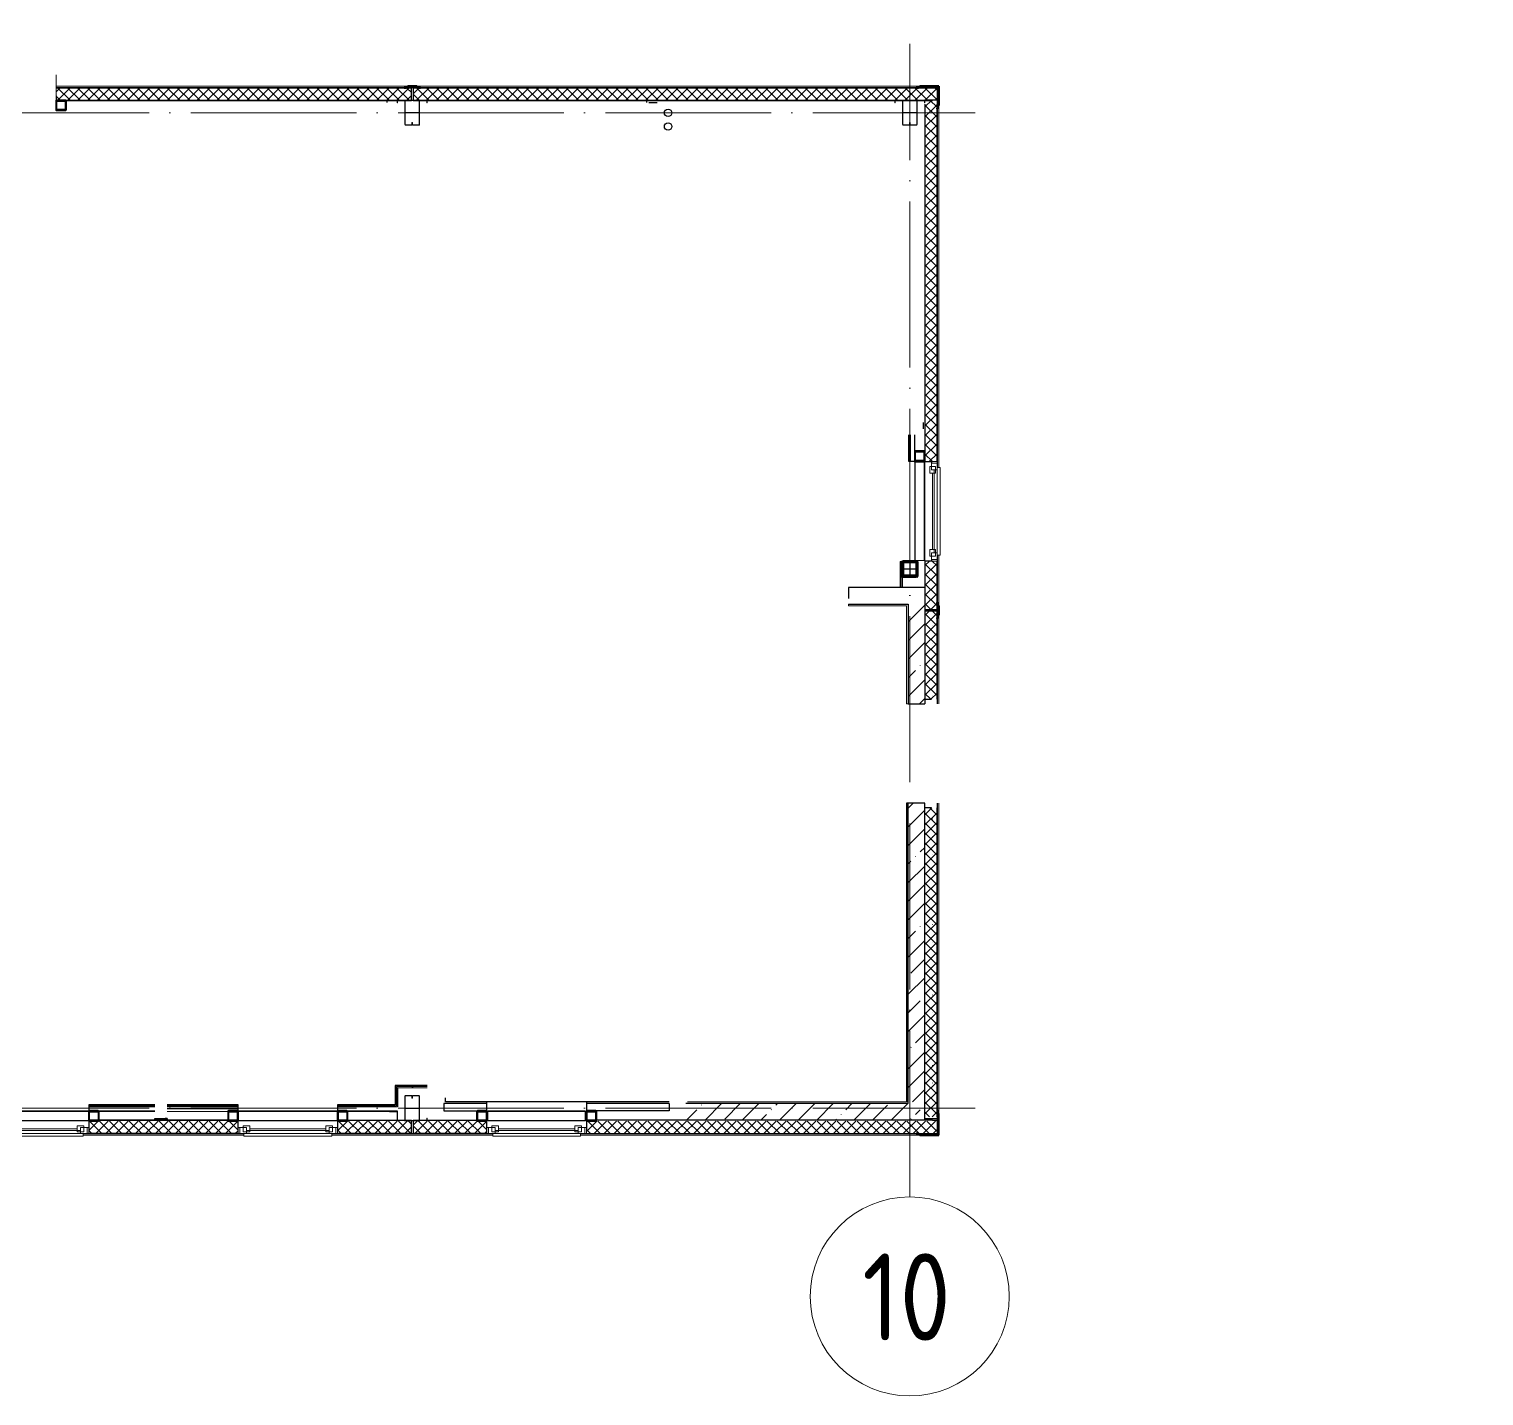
# Model space of a CAD drawing. Header units: millimetres. Extents: x -506865 to 151167, y -255180 to 83543.
# Drawn here: x 133624 to 151167, y -12915 to 3565 of the extents above; entities that cross this region are included whole.
import ezdxf

# ---------------------------------------------------------------- set-up
doc = ezdxf.new("R2010")
doc.units = ezdxf.units.MM
doc.linetypes.add('_ШПТ__20_т__2_5__Линия сетки', pattern=[25, 20, -2.5, 0, -2.5])
doc.linetypes.add('GOST2.303 5', pattern=[24, 20, -1.5, 1, -1.5])
doc.layers.add('Вспомогательные', color=6, linetype='Continuous', plot=False)
for name, color, linetype, lineweight, true_color in [('Каркас несущий', 7, 'Continuous', 18, 0x800040), ('Каркас_Импост', 7, 'Continuous', 9, 0x0080c0), ('Линии', 7, 'Continuous', 9, 0x00a600), ('Несущие колонны', 7, 'Continuous', 18, 0x800040), ('Окна', 7, 'Continuous', 9, 0x0080c0), ('Отлив', 7, 'Continuous', 9, 0x008080), ('Скрытые грани', 7, 'Continuous', 18, 0x800040)]:
    doc.layers.add(name, color=color, linetype=linetype, lineweight=lineweight, true_color=true_color)
for name, color, linetype, lineweight in [('Обобщенные модели', 7, 'Continuous', 18), ('Оси', 7, 'Continuous', 9), ('Размерные', 45, 'Continuous', 15), ('Стены разрез', 7, 'Continuous', 30), ('Стены штриховка', 7, 'Continuous', 30), ('Текстовые примечания', 7, 'Continuous', 9)]:
    doc.layers.add(name, color=color, linetype=linetype, lineweight=lineweight)
doc.layers.add('размерные линии', color=7, linetype='Continuous')
doc.layers.add('фундаменты кж', color=7, linetype='Continuous')
doc.styles.add('GOST Common', font='', dxfattribs={"width": 0.9, "height": 350})
doc.styles.add('GOST Common_2', font='', dxfattribs={"width": 0.9, "height": 125})
doc.styles.add('GOST Common_B', font='', dxfattribs={"width": 0.9, "height": 125})
doc.styles.get('GOST Common').set_extended_font_data('GOST Common')
doc.styles.get('GOST Common_2').set_extended_font_data('GOST Common')
doc.styles.get('GOST Common_B').set_extended_font_data('GOST Common', bold=True)
pattern_1 = [(45, (99298.68, -9443.8), (-106.066, 106.066), [])]
pattern_2 = [(45, (99298.68, -9443.8), (-60.10408, 60.10408), []), (135, (99298.68, -9443.8), (-60.10408, -60.10408), [])]
pattern_3 = [(45, (99243.68, -9418.8), (-60.10408, 60.10408), []), (135, (99243.68, -9418.8), (-60.10408, -60.10408), [])]
pattern_4 = [(45, (99243.68, -9473.8), (-60.10408, 60.10408), []), (135, (99243.68, -9473.8), (-60.10408, -60.10408), [])]
pattern_5 = [(45, (99243.68, -9473.8), (-106.066, 106.066), [])]
pattern_6 = [(45, (99249.68, -9370.8), (-106.066, 106.066), [])]
pattern_7 = [(45, (0, 0), (-106.066, 106.066), [])]

# ---------------------------------------------------------------- blocks, each defined once
blk = doc.blocks.new('102_Окно_1Створка_Ф_ГОСТ23166-99 - 1160х1750_1170_h-1445330-_О__L1_0_000_')
at = {"layer": 'Каркас_Импост', "color": 7, "lineweight": 18}
for p, q in [((-638.1, 475), (-638.1, 405)), ((-638.1, 475), (-603.1, 475)), ((-638.1, 405), (-603.1, 405)), ((-618.1, 475), (-538.1, 475)), ((-618.1, 405), (-618.1, 475)), ((-618.1, 475), (-538.1, 475)), ((-618.1, 405), (-618.1, 475)), ((-538.1, 405), (-618.1, 405)), ((-578.1, 405), (-618.1, 405)), ((-578.1, 385), (-578.1, 455)), ((-578.1, 455), (-498.1, 455)), ((-498.1, 385), (-578.1, 385)), ((-538.1, 475), (-538.1, 405)), ((-538.1, 475), (-538.1, 455)), ((-538.1, 440), (461.9, 440)), ((-498.1, 455), (-498.1, 385)), ((-498.1, 420), (421.9, 420)), ((421.9, 455), (421.9, 385)), ((501.9, 455), (421.9, 455)), ((421.9, 385), (501.9, 385)), ((541.9, 475), (461.9, 475)), ((461.9, 475), (461.9, 405)), ((461.9, 475), (461.9, 455)), ((541.9, 475), (461.9, 475)), ((461.9, 405), (541.9, 405)), ((501.9, 385), (501.9, 455)), ((541.9, 405), (501.9, 405)), ((561.9, 475), (526.9, 475)), ((561.9, 405), (526.9, 405)), ((541.9, 405), (541.9, 475)), ((541.9, 405), (541.9, 475)), ((561.9, 475), (561.9, 405))]:
    blk.add_line(p, q, dxfattribs=at)
at = {"layer": 'Отлив', "color": 7}
for p, q in [((491.9, 510), (-568.1, 510)), ((-568.1, 510), (-568.1, 475)), ((-568.1, 475), (491.9, 475)), ((491.9, 475), (491.9, 510))]:
    blk.add_line(p, q, dxfattribs=at)
blk = doc.blocks.new('243_КолоннаНесущая_Труба_ГОСТ 30245-2003 - 120x120x5-1251786-_О__L1_0_000_')
at = {"layer": 'Несущие колонны', "color": 7, "lineweight": 40}
for p, q in [((-60, 51), (-60, -51)), ((-55, -51), (-55, 51)), ((51, 60), (-51, 60)), ((-51, 55), (51, 55)), ((55, 51), (55, -51)), ((60, -51), (60, 51)), ((51, -55), (-51, -55)), ((-51, -60), (51, -60))]:
    blk.add_line(p, q, dxfattribs=at)
for centre, radius, start, end in [((-51, 51), 9, 90, 180), ((-51, 51), 4, 90, 180), ((51, 51), 9, 0, 90), ((51, 51), 4, 0, 90), ((-51, -51), 9, 180, 270), ((-51, -51), 4, 180, 270), ((51, -51), 9, 270, 360), ((51, -51), 4, 270, 0)]:
    blk.add_arc(centre, radius, start, end, dxfattribs=at)
blk = doc.blocks.new('243_КолоннаНесущая_Труба_ГОСТ 30245-2003 - 120x120x5-1170525-_О__L1_0_000_')
at = {"layer": 'Несущие колонны', "color": 7, "lineweight": 40}
for p, q in [((-60, 51), (-60, -51)), ((-55, -51), (-55, 51)), ((51, 60), (-51, 60)), ((-51, 55), (51, 55)), ((55, 51), (55, -51)), ((60, -51), (60, 51)), ((51, -55), (-51, -55)), ((-51, -60), (51, -60))]:
    blk.add_line(p, q, dxfattribs=at)
for centre, radius, start, end in [((-51, 51), 9, 90, 180), ((-51, 51), 4, 90, 180), ((51, 51), 9, 0, 90), ((51, 51), 4, 0, 90), ((-51, -51), 9, 180, 270), ((-51, -51), 4, 180, 270), ((51, -51), 9, 270, 360), ((51, -51), 4, 270, 0)]:
    blk.add_arc(centre, radius, start, end, dxfattribs=at)
blk = doc.blocks.new('253_Балка_Труба_ГОСТ 30245-2003 - 120x120x5-1251540-_О__L1_0_000_')
at = {"layer": 'Каркас несущий', "color": 7}
for p, q in [((622, 60), (-552, 60)), ((-552, 51), (-552, 60)), ((-552, -51), (-552, 51)), ((622, 60), (622, 51)), ((622, 51), (622, -51)), ((-552, -60), (-552, -51)), ((-552, -60), (622, -60)), ((622, -51), (622, -60))]:
    blk.add_line(p, q, dxfattribs=at)
at = {"layer": 'Скрытые грани', "color": 7}
for p, q in [((-552, 55), (622, 55)), ((-552, -55), (622, -55))]:
    blk.add_line(p, q, dxfattribs=at)
blk = doc.blocks.new('253_Балка_Труба_ГОСТ 30245-2003 - 120x120x5-1324223-_О__L1_0_000_')
at = {"layer": 'Каркас несущий', "color": 7}
for p, q in [((592, 60), (-592, 60)), ((-592, 51), (-592, 60)), ((-592, -51), (-592, 51)), ((592, 60), (592, 51)), ((592, 51), (592, -51)), ((-592, -60), (-592, -51)), ((-592, -60), (592, -60)), ((592, -51), (592, -60))]:
    blk.add_line(p, q, dxfattribs=at)
at = {"layer": 'Скрытые грани', "color": 7}
for p, q in [((-592, 55), (592, 55)), ((-592, -55), (592, -55))]:
    blk.add_line(p, q, dxfattribs=at)
blk = doc.blocks.new('243_КолоннаНесущая_Труба_ГОСТ 30245-2003 - 120x120x5-V6-_О__L1_0_000_')
at = {"layer": 'Несущие колонны', "color": 7, "lineweight": 40}
for p, q in [((-60, 51), (-60, -51)), ((-55, -51), (-55, 51)), ((51, 60), (-51, 60)), ((-51, 55), (51, 55)), ((55, 51), (55, -51)), ((60, -51), (60, 51)), ((51, -55), (-51, -55)), ((-51, -60), (51, -60))]:
    blk.add_line(p, q, dxfattribs=at)
for centre, radius, start, end in [((-51, 51), 9, 90, 180), ((-51, 51), 4, 90, 180), ((51, 51), 9, 0, 90), ((51, 51), 4, 0, 90), ((-51, -51), 9, 180, 270), ((-51, -51), 4, 180, 270), ((51, -51), 4, 270, 0), ((51, -51), 9, 270, 360)]:
    blk.add_arc(centre, radius, start, end, dxfattribs=at)
blk = doc.blocks.new('190_ФЭ_Стена_Стык вертикальный - ФЭ-C1_110-1292974-_О__L1_0_000_')
at = {"layer": 'Обобщенные модели', "lineweight": 9}
h = blk.add_hatch(dxfattribs=at)
h.set_pattern_fill('FP_6', color=256, style=0, pattern_type=2)
h.set_pattern_definition(pattern_7)
h.paths.add_polyline_path([(45278, 5902), (45278, 5928), (45295, 5945), (45295, 6055), (45278, 6072), (45277, 6072), (45294, 6055), (45294, 5945), (45277, 5928), (45277, 5903)], flags=0)
h.paths.add_polyline_path([(45275, 5902), (45276, 5903), (45275, 5912)], flags=0)
at = {"layer": 'Обобщенные модели', "lineweight": 40}
for p, q in [((45278, 6098), (45275, 6098)), ((45275, 6098), (45275, 6088)), ((45275, 6088), (45276, 6088)), ((45276, 6088), (45276, 6097)), ((45276, 6097), (45277, 6097)), ((45277, 6097), (45277, 6072)), ((45277, 6072), (45294, 6055)), ((45278, 6072), (45278, 6098)), ((45295, 6055), (45278, 6072)), ((45294, 6055), (45294, 5945)), ((45295, 5945), (45295, 6055)), ((45276, 5912), (45275, 5912)), ((45275, 5912), (45275, 5902)), ((45275, 5902), (45278, 5902)), ((45276, 5903), (45276, 5912)), ((45277, 5903), (45276, 5903)), ((45294, 5945), (45277, 5928)), ((45277, 5928), (45277, 5903)), ((45278, 5928), (45295, 5945)), ((45278, 5902), (45278, 5928))]:
    blk.add_line(p, q, dxfattribs=at)
blk = doc.blocks.new('190_ФЭ_Стена_Стык вертикальный - ФЭ-C1_110-V8-_О__L1_0_000_')
at = {"layer": 'Обобщенные модели', "lineweight": 9}
h = blk.add_hatch(dxfattribs=at)
h.set_pattern_fill('FP_7', color=256, style=0, pattern_type=2)
h.set_pattern_definition(pattern_7)
h.paths.add_polyline_path([(39097, 12277), (39098, 12278), (39072, 12278), (39055, 12295), (38945, 12295), (38928, 12278), (38928, 12277), (38945, 12294), (39055, 12294), (39072, 12277)], flags=0)
at = {"layer": 'Обобщенные модели', "lineweight": 40}
for p, q in [((38945, 12295), (38928, 12278)), ((38928, 12277), (38945, 12294)), ((39055, 12295), (38945, 12295)), ((38945, 12294), (39055, 12294)), ((39072, 12278), (39055, 12295)), ((39055, 12294), (39072, 12277)), ((38928, 12278), (38902, 12278)), ((38902, 12278), (38902, 12275)), ((38902, 12275), (38912, 12275)), ((38903, 12276), (38903, 12277)), ((38903, 12277), (38928, 12277)), ((38912, 12276), (38903, 12276)), ((38912, 12275), (38912, 12276)), ((39098, 12278), (39072, 12278)), ((39072, 12277), (39097, 12277)), ((39097, 12276), (39088, 12276)), ((39088, 12276), (39088, 12275)), ((39088, 12275), (39098, 12275)), ((39097, 12277), (39097, 12276)), ((39098, 12275), (39098, 12278))]:
    blk.add_line(p, q, dxfattribs=at)
blk = doc.blocks.new('190_ФЭ_Стена_Стык угловой внешний фигурный - ФЭ-У1_230х230-1304173-_О__L1_0_000_')
at = {"layer": 'Обобщенные модели', "lineweight": 9}
h = blk.add_hatch(dxfattribs=at)
h.set_pattern_fill('FP_4', color=256, style=0, pattern_type=2)
h.set_pattern_definition(pattern_7)
h.paths.add_polyline_path([(45278, 12022), (45278, 12048), (45295, 12065), (45295, 12295), (45065, 12295), (45048, 12278), (45048, 12277), (45065, 12294), (45294, 12294), (45294, 12065), (45277, 12048), (45277, 12023)], flags=0)
h.paths.add_polyline_path([(45275, 12022), (45276, 12023), (45275, 12032)], flags=0)
at = {"layer": 'Обобщенные модели', "lineweight": 40}
for p, q in [((45065, 12295), (45048, 12278)), ((45048, 12277), (45065, 12294)), ((45295, 12295), (45065, 12295)), ((45065, 12294), (45294, 12294)), ((45294, 12294), (45294, 12065)), ((45295, 12065), (45295, 12295)), ((45048, 12278), (45022, 12278)), ((45022, 12278), (45022, 12275)), ((45022, 12275), (45032, 12275)), ((45023, 12276), (45023, 12277)), ((45023, 12277), (45048, 12277)), ((45032, 12276), (45023, 12276)), ((45032, 12275), (45032, 12276)), ((45276, 12032), (45275, 12032)), ((45275, 12032), (45275, 12022)), ((45275, 12022), (45278, 12022)), ((45276, 12023), (45276, 12032)), ((45277, 12023), (45276, 12023)), ((45294, 12065), (45277, 12048)), ((45277, 12048), (45277, 12023)), ((45278, 12048), (45295, 12065)), ((45278, 12022), (45278, 12048))]:
    blk.add_line(p, q, dxfattribs=at)
blk = doc.blocks.new('190_ФЭ_Стена_Стык угловой внешний фигурный - ФЭ-У1_230х230-1304566-_О__L1_0_000_')
at = {"layer": 'Обобщенные модели', "lineweight": 9}
h = blk.add_hatch(dxfattribs=at)
h.set_pattern_fill('FP_4', color=256, style=0, pattern_type=2)
h.set_pattern_definition(pattern_7)
h.paths.add_polyline_path([(45065, -295), (45295, -295), (45295, -65), (45278, -48), (45277, -48), (45294, -65), (45294, -294), (45065, -294), (45048, -277), (45048, -278)], flags=0)
at = {"layer": 'Обобщенные модели', "lineweight": 40}
for p, q in [((45278, -22), (45275, -22)), ((45275, -22), (45275, -32)), ((45275, -32), (45276, -32)), ((45276, -32), (45276, -23)), ((45276, -23), (45277, -23)), ((45277, -23), (45277, -48)), ((45277, -48), (45294, -65)), ((45278, -48), (45278, -22)), ((45295, -65), (45278, -48)), ((45294, -65), (45294, -294)), ((45295, -295), (45295, -65)), ((45032, -275), (45022, -275)), ((45022, -275), (45022, -278)), ((45022, -278), (45048, -278)), ((45023, -277), (45023, -276)), ((45023, -276), (45032, -276)), ((45048, -277), (45023, -277)), ((45032, -276), (45032, -275)), ((45065, -294), (45048, -277)), ((45048, -278), (45065, -295)), ((45294, -294), (45065, -294)), ((45065, -295), (45295, -295))]:
    blk.add_line(p, q, dxfattribs=at)
blk = doc.blocks.new('Ось сетки - Круг_Ø8 мм-6577-_О__L1_0_000_')
at = {"layer": 'Оси', "lineweight": 20}
for start, end in [(360, 180), (180, 360)]:
    blk.add_arc((0, 0), 4, start, end, dxfattribs=at)
blk = doc.blocks.new('к4')
at = {"color": 0, "linetype": 'GOST2.303 5', "lineweight": 25, "ltscale": 150}
for p, q in [((4150606, 536686), (4150790, 536686)), ((4150698, 536778), (4150698, 536594))]:
    blk.add_line(p, q, dxfattribs=at)
at = {"color": 0, "linetype": 'Continuous', "lineweight": 60, "ltscale": 150}
for p, q in [((4150608, 536606), (4150608, 536766)), ((4150613, 536606), (4150613, 536766)), ((4150618, 536776), (4150778, 536776)), ((4150618, 536771), (4150778, 536771)), ((4150783, 536766), (4150783, 536606)), ((4150788, 536766), (4150788, 536606)), ((4150778, 536601), (4150618, 536601)), ((4150778, 536596), (4150618, 536596))]:
    blk.add_line(p, q, dxfattribs=at)
for centre, radius, start, end in [((4150618, 536766), 10, 90, 180), ((4150618, 536766), 5, 90, 180), ((4150778, 536766), 10, 0, 90), ((4150778, 536766), 5, 0, 90), ((4150618, 536606), 10, 180, 270), ((4150618, 536606), 5, 180, 270), ((4150778, 536606), 5, 270, 0), ((4150778, 536606), 10, 270, 0)]:
    blk.add_arc(centre, radius, start, end, dxfattribs=at)
at = {"layer": 'Вспомогательные', "color": 0, "ltscale": 10}
blk.add_line((4150613, 536686), (4150783, 536686), dxfattribs=at)
blk = doc.blocks.new('к3')
at = {"color": 0, "linetype": 'ByBlock', "lineweight": -2, "ltscale": 200}
for p, q in [((4147418, 542806), (4147418, 542828)), ((4147418, 542806), (4147421, 542806)), ((4147421, 542806), (4147421, 542828)), ((4147426, 542836), (4147505, 542836)), ((4147426, 542833), (4147505, 542833)), ((4147510, 542828), (4147510, 542544)), ((4147513, 542828), (4147513, 542544)), ((4147683, 542828), (4147683, 542544)), ((4147686, 542828), (4147686, 542544)), ((4147770, 542836), (4147691, 542836)), ((4147770, 542833), (4147691, 542833)), ((4147775, 542806), (4147775, 542828)), ((4147778, 542806), (4147775, 542806)), ((4147778, 542806), (4147778, 542828)), ((4147518, 542539), (4147589, 542539)), ((4147518, 542536), (4147589, 542536)), ((4147594, 542544), (4147594, 542567)), ((4147594, 542567), (4147597, 542567)), ((4147597, 542544), (4147597, 542567)), ((4147599, 542544), (4147599, 542567)), ((4147602, 542567), (4147599, 542567)), ((4147602, 542544), (4147602, 542567)), ((4147678, 542539), (4147607, 542539)), ((4147678, 542536), (4147607, 542536))]:
    blk.add_line(p, q, dxfattribs=at)
for centre, radius, start, end in [((4147426, 542828), 8, 90, 180), ((4147426, 542828), 5, 90, 180), ((4147505, 542828), 8, 0, 90), ((4147505, 542828), 5, 0, 90), ((4147691, 542828), 8, 90, 180), ((4147691, 542828), 5, 90, 180), ((4147770, 542828), 8, 0, 90), ((4147770, 542828), 5, 0, 90), ((4147518, 542544), 8, 180, 270), ((4147518, 542544), 5, 180, 270), ((4147589, 542544), 8, 270, 0), ((4147589, 542544), 5, 270, 0), ((4147607, 542544), 8, 180, 270), ((4147607, 542544), 5, 180, 270), ((4147678, 542544), 5, 270, 0), ((4147678, 542544), 8, 270, 0)]:
    blk.add_arc(centre, radius, start, end, dxfattribs=at)
at = {"layer": 'Вспомогательные', "color": 0, "ltscale": 10}
for p, q in [((4147690, 542836), (4147505, 542836)), ((4147683, 542686), (4147513, 542686))]:
    blk.add_line(p, q, dxfattribs=at)

msp = doc.modelspace()

# ---------------------------------------------------------------- hatches: boundary and pattern name
at = {"layer": 'Стены штриховка', "lineweight": 9}
h = msp.add_hatch(dxfattribs=at)
h.set_pattern_fill('FP_5', color=256, style=0, pattern_type=2)
h.set_pattern_definition(pattern_3)
h.paths.add_polyline_path([(138234, 2708), (138234, 2854), (133949, 2854), (133949, 2708), (137471, 2708)], flags=0)
h.paths.add_polyline_path([(132939, 2708), (132939, 2854), (132254, 2854), (132254, 2708), (132509, 2708)], flags=0)
h = msp.add_hatch(dxfattribs=at)
h.set_pattern_fill('FP_5', color=256, style=0, pattern_type=2)
h.set_pattern_definition(pattern_3)
h.paths.add_polyline_path([(144574, 2708), (144574, 2854), (138254, 2854), (138254, 2708), (144502, 2708)])
h = msp.add_hatch(dxfattribs=at)
h.set_pattern_fill('FP_4', color=256, style=0, pattern_type=2)
h.set_pattern_definition([(45, (99243.68, -9418.8), (-106.066, 106.066), [])])
h.paths.add_polyline_path([(144519, 2706), (144519, 2708), (138254, 2708), (138254, 2706), (144502, 2706)], flags=0)
h = msp.add_hatch(dxfattribs=at)
h.set_pattern_fill('FP_4', color=256, style=0, pattern_type=2)
h.set_pattern_definition(pattern_1)
h.paths.add_polyline_path([(144426, -3434), (144426, -2849), (144424, -2849), (144424, -3434)], flags=0)
h.paths.add_polyline_path([(144426, -1649), (144426, 2661), (144424, 2661), (144424, -1649)], flags=0)
h = msp.add_hatch(dxfattribs=at)
h.set_pattern_fill('FP_5', color=256, style=0, pattern_type=2)
h.set_pattern_definition(pattern_2)
h.paths.add_polyline_path([(144572, -3434), (144572, -2849), (144426, -2849), (144426, -3434), (144557, -3434)])
h.paths.add_polyline_path([(144426, -1649), (144572, -1649), (144572, 2708), (144426, 2708), (144426, -1332)])
h = msp.add_hatch(dxfattribs=at)
h.set_pattern_fill('FP_3', color=256, style=0, pattern_type=2)
h.set_pattern_definition([(45, (99298.68, -9443.8), (-224.5064, 224.5064), []), (45, (99523.2, -9443.8), (-224.5064, 224.5064), [396.875, -79.375, 3.353, -76.022])])
h.paths.add_polyline_path([(144424, -9369), (144424, -5769), (144224, -5769), (144224, -9369)], flags=0)
h.paths.add_polyline_path([(144424, -4569), (144424, -3369), (144224, -3369), (144224, -4569)], flags=0)
h = msp.add_hatch(dxfattribs=at)
h.set_pattern_fill('FP_4', color=256, style=0, pattern_type=2)
h.set_pattern_definition(pattern_1)
h.paths.add_polyline_path([(144426, -9549), (144426, -5824), (144424, -5824), (144424, -9549)], flags=0)
h.paths.add_polyline_path([(144426, -4514), (144426, -3454), (144424, -3454), (144424, -4514)], flags=0)
h = msp.add_hatch(dxfattribs=at)
h.set_pattern_fill('FP_5', color=256, style=0, pattern_type=2)
h.set_pattern_definition(pattern_2)
h.paths.add_polyline_path([(144572, -9549), (144572, -5824), (144426, -5824), (144426, -9549), (144557, -9549)], flags=0)
h.paths.add_polyline_path([(144572, -4514), (144572, -3454), (144426, -3454), (144426, -4514), (144504, -4514)], flags=0)
h = msp.add_hatch(dxfattribs=at)
h.set_pattern_fill('FP_4', color=256, style=0, pattern_type=2)
h.set_pattern_definition([(45, (99243.68, -9443.8), (-106.066, 106.066), [])])
h.paths.add_polyline_path([(144519, -9549), (144519, -5824), (144517, -5824), (144517, -9549)], flags=0)
h.paths.add_polyline_path([(144519, -4514), (144519, -3454), (144517, -3454), (144517, -4514)], flags=0)
h = msp.add_hatch(dxfattribs=at)
h.set_pattern_fill('FP_4', color=256, style=0, pattern_type=2)
h.set_pattern_definition(pattern_6)
h.paths.add_polyline_path([(138437, -9185), (138437, -9173), (138125, -9173), (138125, -9185), (138424, -9185)], flags=0)
h = msp.add_hatch(dxfattribs=at)
h.set_pattern_fill('FP_4', color=256, style=0, pattern_type=2)
h.set_pattern_definition(pattern_6)
h.paths.add_polyline_path([(138374, -9198), (138424, -9198), (138424, -9185), (138125, -9185), (138125, -9198), (138304, -9198)], flags=0)
h = msp.add_hatch(dxfattribs=at)
h.set_pattern_fill('FP_4', color=256, style=0, pattern_type=2)
h.set_pattern_definition(pattern_5)
h.paths.add_polyline_path([(135139, -9429), (135139, -9416), (134344, -9416), (134344, -9429), (134990, -9429)], flags=0)
h.paths.add_polyline_path([(132922, -9429), (133144, -9429), (133144, -9416), (132431, -9416), (132431, -9429), (132509, -9429)], flags=0)
h = msp.add_hatch(dxfattribs=at)
h.set_pattern_fill('FP_4', color=256, style=0, pattern_type=2)
h.set_pattern_definition(pattern_5)
h.paths.add_polyline_path([(134990, -9416), (135139, -9416), (135139, -9404), (134344, -9404), (134344, -9416), (134577, -9416)], flags=0)
h.paths.add_polyline_path([(132922, -9416), (133144, -9416), (133144, -9404), (132443, -9404), (132443, -9416), (132509, -9416)], flags=0)
h = msp.add_hatch(dxfattribs=at)
h.set_pattern_fill('FP_4', color=256, style=0, pattern_type=2)
h.set_pattern_definition(pattern_5)
h.paths.add_polyline_path([(137969, -9416), (137969, -9404), (137344, -9404), (137344, -9416), (137885, -9416)], flags=0)
h.paths.add_polyline_path([(135817, -9416), (136144, -9416), (136144, -9404), (135289, -9404), (135289, -9416), (135404, -9416)], flags=0)
h = msp.add_hatch(dxfattribs=at)
h.set_pattern_fill('FP_4', color=256, style=0, pattern_type=2)
h.set_pattern_definition(pattern_5)
h.paths.add_polyline_path([(137344, -9429), (137969, -9429), (137969, -9416), (137344, -9416)], flags=0)
h.paths.add_polyline_path([(135817, -9429), (136144, -9429), (136144, -9416), (135289, -9416), (135289, -9429), (135404, -9429)], flags=0)
h = msp.add_hatch(dxfattribs=at)
h.set_pattern_fill('FP_3', color=256, style=0, pattern_type=2)
h.set_pattern_definition([(45, (99243.68, -9464.8), (-224.5064, 224.5064), []), (45, (99468.2, -9464.8), (-224.5064, 224.5064), [396.875, -79.375, 3.353, -76.022])])
h.paths.add_polyline_path([(144088, -9590), (144369, -9590), (144369, -9390), (141529, -9390), (141529, -9590)], flags=0)
h = msp.add_hatch(dxfattribs=at)
h.set_pattern_fill('FP_5', color=256, style=0, pattern_type=2)
h.set_pattern_definition(pattern_4)
h.paths.add_polyline_path([(137344, -9747), (138234, -9747), (138234, -9601), (137344, -9601), (137344, -9669)], flags=0)
h.paths.add_polyline_path([(135404, -9747), (136144, -9747), (136144, -9601), (134344, -9601), (134344, -9747), (135197, -9747)], flags=0)
h.paths.add_polyline_path([(133144, -9747), (133144, -9601), (132254, -9601), (132254, -9747), (133129, -9747)], flags=0)
h = msp.add_hatch(dxfattribs=at)
h.set_pattern_fill('FP_5', color=256, style=0, pattern_type=2)
h.set_pattern_definition(pattern_4)
h.paths.add_polyline_path([(144573, -9747), (144573, -9601), (140344, -9601), (140344, -9747), (144502, -9747)])
h.paths.add_polyline_path([(139126, -9747), (139144, -9747), (139144, -9601), (138254, -9601), (138254, -9747), (138712, -9747)])

# ---------------------------------------------------------------- linework, layer by layer
for p, q in [((137939, 2706), (137939, 2679)), ((141074, 2679), (141074, 2706)), ((138329, 2556), (138244, 2556)), ((144329, 2556), (144244, 2556)), ((144404, -1179), (144404, -1254)), ((144184, -2854), (144209, -2854)), ((138040, -9174), (138040, -9404)), ((138053, -9186), (138053, -9416)), ((138066, -9199), (138066, -9429)), ((138644, -9370), (138644, -9322)), ((135289, -9570), (135264, -9570))]:
    msp.add_line(p, q)
at = {"layer": 'Каркас несущий', "color": 7}
for p, q in [((134344, -9479), (133144, -9479)), ((133144, -9599), (134344, -9599)), ((137344, -9479), (136144, -9479)), ((136144, -9599), (137344, -9599))]:
    msp.add_line(p, q, dxfattribs=at)
at = {"layer": 'Линии', "color": 7}
for p, q in [((143504, -3369), (143504, -3389)), ((143504, -3389), (144204, -3389)), ((144204, -4569), (144204, -3389)), ((144224, -4569), (144204, -4569)), ((141564, -9370), (144204, -9370))]:
    msp.add_line(p, q, dxfattribs=at)
at = {"layer": 'Обобщенные модели'}
for p, q in [((133949, 2996), (133949, 3014)), ((133949, 2761), (133949, 2996)), ((133949, 2876), (138189, 2876)), ((133949, 2862), (133949, 2876)), ((133949, 2862), (138174, 2862)), ((133949, 2859), (133949, 2862)), ((133949, 2859), (138146, 2859)), ((133949, 2856), (133949, 2859)), ((133949, 2856), (138146, 2856)), ((138156, 2856), (138332, 2856)), ((138173, 2859), (138315, 2859)), ((138176, 2862), (138312, 2862)), ((138299, 2876), (144364, 2876)), ((138313, 2862), (144294, 2862)), ((138341, 2859), (144266, 2859)), ((138342, 2856), (144266, 2856)), ((144266, 2859), (144593, 2859)), ((144276, 2856), (144593, 2856)), ((144296, 2862), (144594, 2862)), ((144574, 2831), (144576, 2834)), ((144574, 2831), (144574, 2588)), ((144576, 2834), (144579, 2837)), ((144576, 2834), (144576, 2605)), ((144579, 2837), (144593, 2850)), ((144579, 2837), (144579, 2608)), ((144594, 2646), (144594, -1719)), ((144574, 2578), (144574, -1719)), ((144576, 2579), (144576, -1719)), ((144579, 2607), (144579, -1719)), ((144574, -2779), (144574, -3346)), ((144576, -2779), (144576, -3346)), ((144579, -2779), (144579, -3375)), ((144594, -2779), (144594, -3389)), ((144574, -3356), (144574, -3532)), ((144576, -3373), (144576, -3515)), ((144579, -3376), (144579, -3512)), ((144594, -3499), (144594, -4569)), ((144574, -3542), (144574, -4569)), ((144576, -3541), (144576, -4569)), ((144579, -3513), (144579, -4569)), ((144574, -5769), (144574, -9466)), ((144576, -5769), (144576, -9466)), ((144579, -5769), (144579, -9495)), ((144594, -5769), (144594, -9509)), ((144574, -9476), (144574, -9749)), ((144576, -9493), (144576, -9752)), ((144579, -9496), (144579, -9755)), ((136214, -9749), (134274, -9749)), ((136214, -9751), (134274, -9751)), ((136214, -9754), (134274, -9754)), ((136214, -9769), (134274, -9769)), ((139214, -9749), (137274, -9749)), ((139214, -9751), (137274, -9751)), ((139214, -9754), (137274, -9754)), ((139214, -9769), (137274, -9769)), ((144266, -9749), (140274, -9749)), ((144266, -9751), (140274, -9751)), ((144294, -9754), (140274, -9754)), ((144363, -9769), (140274, -9769)), ((144573, -9749), (144276, -9749)), ((144576, -9751), (144293, -9751)), ((144579, -9754), (144296, -9754)), ((144573, -9749), (144576, -9751)), ((144576, -9751), (144579, -9754)), ((144579, -9754), (144592, -9768))]:
    msp.add_line(p, q, dxfattribs=at)
at = {"layer": 'Оси', "linetype": '_ШПТ__20_т__2_5__Линия сетки', "ltscale": 100}
for p, q in [((144244, -10515), (144244, 3386)), ((98071, 2556), (145031, 2556)), ((98071, -9444), (145031, -9444))]:
    msp.add_line(p, q, dxfattribs=at)
at = {"layer": 'размерные линии'}
for centre in [(141329, 2556), (141329, 2391)]:
    msp.add_circle(centre, 45, dxfattribs=at)
at = {"layer": 'Скрытые грани', "color": 7}
for p, q in [((134345, -9484), (133142, -9484)), ((134345, -9594), (133142, -9594)), ((135139, -9484), (134462, -9484)), ((136024, -9594), (134462, -9594)), ((136024, -9484), (135289, -9484)), ((137345, -9484), (136142, -9484)), ((137345, -9594), (136142, -9594)), ((137969, -9484), (137462, -9484)), ((138106, -9594), (137462, -9594))]:
    msp.add_line(p, q, dxfattribs=at)
at = {"layer": 'Стены разрез'}
for p, q in [((138234, 2856), (133949, 2856)), ((138234, 2706), (138234, 2856)), ((144593, 2856), (138254, 2856)), ((138254, 2856), (138254, 2706)), ((133949, 2761), (133949, 2681)), ((133949, 2681), (133958, 2681)), ((134060, 2706), (138234, 2706)), ((138254, 2706), (144519, 2706)), ((144574, 2708), (144424, 2708)), ((144424, 2661), (144424, -1533)), ((144574, -1649), (144574, 2661)), ((144229, -1326), (144229, -1644)), ((144304, -1533), (144304, -1326)), ((144229, -1644), (144304, -1644)), ((144424, -1635), (144424, -1649)), ((144424, -1649), (144519, -1649)), ((144129, -2854), (144129, -3169)), ((144249, -2854), (144174, -2854)), ((144424, -2849), (144424, -4569)), ((144519, -2849), (144424, -2849)), ((144574, -3434), (144574, -2849)), ((144424, -3169), (143504, -3169)), ((143504, -3169), (143504, -3299)), ((143504, -3369), (144224, -3369)), ((144224, -3369), (144224, -4569)), ((144424, -3434), (144574, -3434)), ((144574, -3454), (144424, -3454)), ((144574, -4514), (144574, -3454)), ((144424, -4514), (144504, -4514)), ((144224, -4569), (144424, -4569)), ((144204, -5769), (144204, -9370)), ((144424, -5769), (144204, -5769)), ((144424, -9570), (144424, -5769)), ((144504, -5824), (144424, -5824)), ((144574, -9549), (144574, -5824)), ((138424, -9174), (138040, -9174)), ((135139, -9404), (134344, -9404)), ((134344, -9404), (134344, -9479)), ((136144, -9404), (135289, -9404)), ((135289, -9449), (136134, -9449)), ((136144, -9479), (136144, -9404)), ((138040, -9404), (137344, -9404)), ((137344, -9404), (137344, -9479)), ((138368, -9444), (138368, -9449)), ((139144, -9479), (139144, -9370)), ((140344, -9370), (140344, -9479)), ((144224, -9390), (141544, -9390)), ((134344, -9479), (134353, -9479)), ((134344, -9569), (134344, -9719)), ((134353, -9479), (135139, -9479)), ((136032, -9590), (134464, -9590)), ((135139, -9570), (135289, -9570)), ((136134, -9479), (136144, -9479)), ((136144, -9719), (136144, -9569)), ((137344, -9479), (137353, -9479)), ((137344, -9479), (138063, -9479)), ((137344, -9569), (137344, -9719)), ((138234, -9594), (137455, -9594)), ((138234, -9749), (138234, -9599)), ((139033, -9594), (138254, -9594)), ((138254, -9599), (138254, -9749)), ((138624, -9479), (139033, -9479)), ((139135, -9479), (139144, -9479)), ((139144, -9719), (139144, -9569)), ((140344, -9479), (140353, -9479)), ((140344, -9569), (140344, -9719)), ((144519, -9590), (140455, -9590)), ((134344, -9749), (136144, -9749)), ((137344, -9749), (138234, -9749)), ((138254, -9749), (139144, -9749)), ((140344, -9749), (144573, -9749))]:
    msp.add_line(p, q, dxfattribs=at)
at = {"layer": 'Стены штриховка', "lineweight": 9}
for p, q in [((138234, 2854), (133949, 2854)), ((144550, 2854), (138254, 2854)), ((138234, 2708), (133949, 2708)), ((144519, 2708), (138254, 2708)), ((144426, -1649), (144426, 2661)), ((144572, -1649), (144572, 2661)), ((144241, -1326), (144241, -1644)), ((144254, -1326), (144254, -1644)), ((144141, -2854), (144141, -3169)), ((144154, -2854), (144154, -3169)), ((144426, -3434), (144426, -2849)), ((144572, -3434), (144572, -2849)), ((144426, -4514), (144426, -3454)), ((144572, -4514), (144572, -3454)), ((144426, -9570), (144426, -5824)), ((144572, -9549), (144572, -5824)), ((138424, -9186), (138053, -9186)), ((138424, -9199), (138066, -9199)), ((135139, -9416), (134344, -9416)), ((135139, -9429), (134344, -9429)), ((136144, -9416), (135289, -9416)), ((136144, -9429), (135289, -9429)), ((138053, -9416), (137344, -9416)), ((138066, -9429), (137344, -9429)), ((136144, -9592), (134349, -9592)), ((138234, -9596), (137344, -9596)), ((139144, -9596), (138254, -9596)), ((144519, -9592), (140344, -9592)), ((136144, -9747), (134344, -9747)), ((138234, -9747), (137344, -9747)), ((139144, -9747), (138254, -9747))]:
    msp.add_line(p, q, dxfattribs=at)
at = {"layer": 'фундаменты кж'}
for p, q in [((141099, 2679), (141199, 2679)), ((144304, -1657), (144304, -1635)), ((144129, -2854), (144154, -2854)), ((144304, -2841), (144304, -2854)), ((144224, -9390), (144224, -5769)), ((144424, -9369), (144424, -9237)), ((138624, -9390), (138624, -9479)), ((138644, -9390), (138624, -9390)), ((141344, -9370), (138644, -9370)), ((139144, -9390), (138644, -9390)), ((141344, -9390), (140344, -9390)), ((141344, -9390), (141344, -9479)), ((144572, -9444), (144572, -9572)), ((144576, -9466), (144576, -9493)), ((135139, -9590), (135139, -9570)), ((135289, -9570), (135289, -9590)), ((137969, -9484), (138063, -9484)), ((138063, -9479), (138064, -9590)), ((141344, -9479), (140455, -9479)), ((144424, -9590), (144424, -9570)), ((144424, -9570), (144574, -9570)), ((144519, -9590), (144574, -9590)), ((144519, -9592), (144574, -9592)), ((144579, -9495), (144579, -9496)), ((144594, -9509), (144593, -9539))]:
    msp.add_line(p, q, dxfattribs=at)

# ---------------------------------------------------------------- block references
at = {"layer": 'Каркас несущий', "color": 7}
for name, p, rotation in [('253_Балка_Труба_ГОСТ 30245-2003 - 120x120x5-1324223-_О__L1_0_000_', (144364, -2249), 90), ('253_Балка_Труба_ГОСТ 30245-2003 - 120x120x5-1251540-_О__L1_0_000_', (139779, -9539), 180.0048683288068)]:
    msp.add_blockref(name, p, dxfattribs=dict(at, rotation=rotation))
at = {"layer": 'Несущие колонны', "color": 7}
for name, p in [('243_КолоннаНесущая_Труба_ГОСТ 30245-2003 - 120x120x5-V6-_О__L1_0_000_', (134009, 2646)), ('243_КолоннаНесущая_Труба_ГОСТ 30245-2003 - 120x120x5-1170525-_О__L1_0_000_', (144364, -1584)), ('243_КолоннаНесущая_Труба_ГОСТ 30245-2003 - 120x120x5-1251786-_О__L1_0_000_', (134404, -9539)), ('243_КолоннаНесущая_Труба_ГОСТ 30245-2003 - 120x120x5-1251786-_О__L1_0_000_', (136083, -9539)), ('243_КолоннаНесущая_Труба_ГОСТ 30245-2003 - 120x120x5-1251786-_О__L1_0_000_', (137404, -9539)), ('243_КолоннаНесущая_Труба_ГОСТ 30245-2003 - 120x120x5-1170525-_О__L1_0_000_', (139084, -9539)), ('243_КолоннаНесущая_Труба_ГОСТ 30245-2003 - 120x120x5-1170525-_О__L1_0_000_', (140404, -9539))]:
    msp.add_blockref(name, p, dxfattribs=at)
at = {"layer": 'Обобщенные модели'}
for name, p in [('190_ФЭ_Стена_Стык вертикальный - ФЭ-C1_110-V8-_О__L1_0_000_', (99244, -9419)), ('190_ФЭ_Стена_Стык угловой внешний фигурный - ФЭ-У1_230х230-1304173-_О__L1_0_000_', (99299, -9419)), ('190_ФЭ_Стена_Стык вертикальный - ФЭ-C1_110-1292974-_О__L1_0_000_', (99299, -9444)), ('190_ФЭ_Стена_Стык угловой внешний фигурный - ФЭ-У1_230х230-1304566-_О__L1_0_000_', (99298, -9474))]:
    msp.add_blockref(name, p, dxfattribs=at)
at = {"layer": 'Окна', "color": 7}
for p, rotation in [((144099, -2287), 269.9999999999999), ((133706, -9274), 180), ((136706, -9274), 180), ((139706, -9274), 180)]:
    msp.add_blockref('102_Окно_1Створка_Ф_ГОСТ23166-99 - 1160х1750_1170_h-1445330-_О__L1_0_000_', p, dxfattribs=dict(at, rotation=rotation))
at = {"layer": 'Оси', "lineweight": 20, "xscale": 299.9999999999998, "yscale": 299.9999999999998, "zscale": 299.9999999999998}
msp.add_blockref('Ось сетки - Круг_Ø8 мм-6577-_О__L1_0_000_', (144244, -11715), dxfattribs=at)
at = {"layer": 'Размерные', "color": 0}
for name, p in [('к3', (-4009354, -540130)), ('к3', (-4003354, -540130)), ('к4', (-4006454, -539630))]:
    msp.add_blockref(name, p, dxfattribs=at)
at = {"layer": 'Размерные', "color": 0, "rotation": 180}
msp.add_blockref('к3', (4285841, 533242), dxfattribs=at)

# ---------------------------------------------------------------- texts
at = {"layer": 'Оси', "insert": (143670, -11197), "char_height": 1050, "width": 1385.32, "attachment_point": 1, "style": 'GOST Common'}
msp.add_mtext('10', dxfattribs=at)
at = {"layer": 'Текстовые примечания', "char_height": 125, "attachment_point": 1}
for s, insert, width, style in [('\\fGOST Common|b1|i0|c204|p34|;\\W.9; ', (149112, 3565), 50.51, 'GOST Common_B'), ('\\fGOST Common|b0|i0|c204|p34|;\\W.9; ', (149259, 3082), 46.9, 'GOST Common_2'), ('\\fGOST Common|b0|i0|c204|p34|;\\W.9; ', (149268, 2870), 46.9, 'GOST Common_2'), ('\\fGOST Common|b0|i0|c204|p34|;\\W.9; ', (149878, 2870), 46.9, 'GOST Common_2'), ('\\fGOST Common|b0|i0|c204|p34|;\\W.9; ', (150268, 2870), 46.9, 'GOST Common_2'), ('\\fGOST Common|b0|i0|c204|p34|;\\W.9; ', (149259, 2582), 46.9, 'GOST Common_2'), ('\\fGOST Common|b0|i0|c204|p34|;\\W.9; ', (151167, 2582), 46.9, 'GOST Common_2'), ('\\fGOST Common|b0|i0|c204|p34|;\\W.9; ', (149268, 2370), 46.9, 'GOST Common_2'), ('\\fGOST Common|b0|i0|c204|p34|;\\W.9; ', (150307, 2370), 46.9, 'GOST Common_2'), ('\\fGOST Common|b0|i0|c204|p34|;\\W.9; ', (148937, 1870), 46.9, 'GOST Common_2'), ('\\fGOST Common|b0|i0|c204|p34|;\\W.9; ', (149178, 1582), 46.9, 'GOST Common_2'), ('\\fGOST Common|b0|i0|c204|p34|;\\W.9; ', (149298, 1582), 46.9, 'GOST Common_2'), ('\\fGOST Common|b0|i0|c204|p34|;\\W.9; ', (150006, 1582), 46.9, 'GOST Common_2'), ('\\fGOST Common|b0|i0|c204|p34|;\\W.9; ', (150726, 1582), 46.9, 'GOST Common_2'), ('\\fGOST Common|b0|i0|c204|p34|;\\W.9; ', (148937, 1370), 46.9, 'GOST Common_2'), ('\\fGOST Common|b0|i0|c204|p34|;\\W.9; ', (149428, 1082), 46.9, 'GOST Common_2'), ('\\fGOST Common|b0|i0|c204|p34|;\\W.9; ', (148937, 870), 46.9, 'GOST Common_2')]:
    msp.add_mtext(s, dxfattribs=dict(at, insert=insert, width=width, style=style))

doc.saveas('drawing.dxf')
